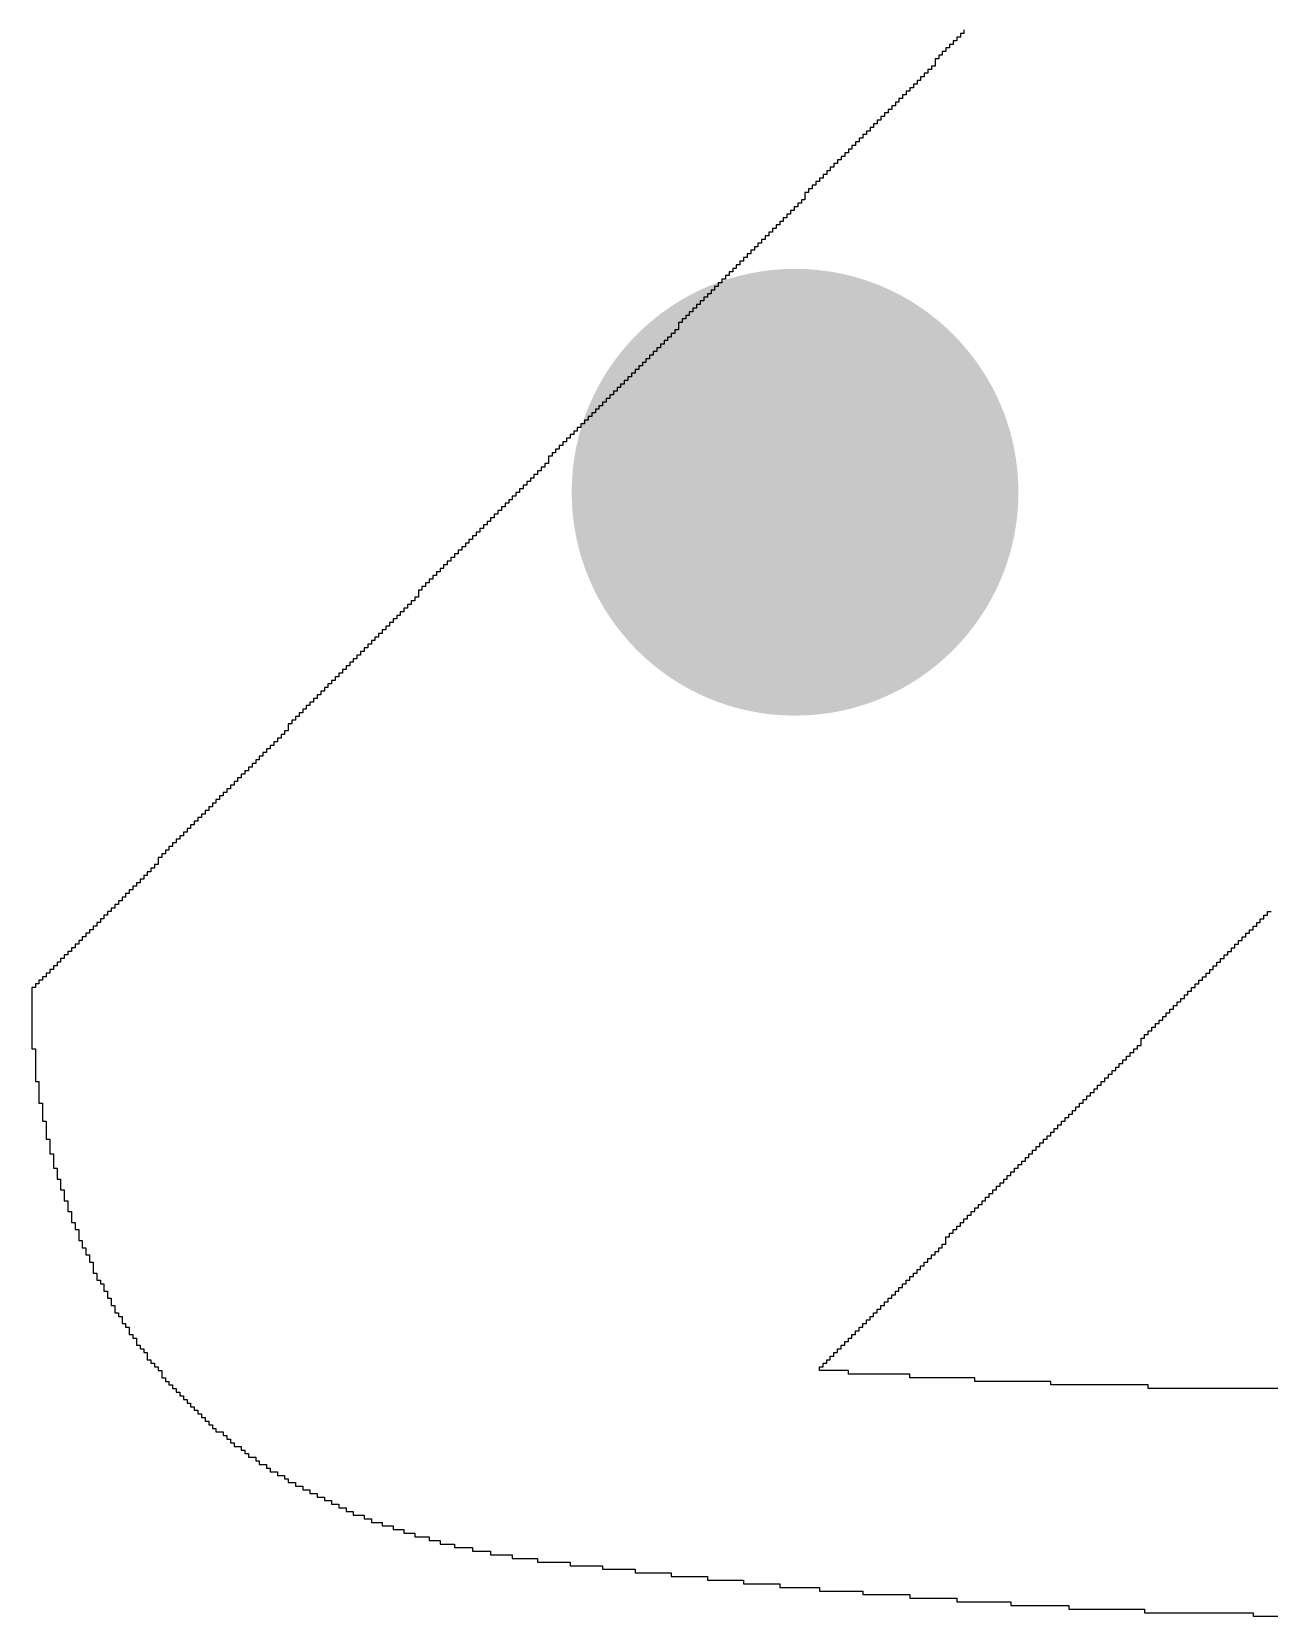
# Model space of a CAD drawing. Header units: millimetres. Extents: x -3.3 to 49.3, y -30.5 to 0.
# Drawn here: x 26.025 to 27.687, y -5.959 to -3.831 of the extents above; entities that cross this region are included whole.
import ezdxf

# ---------------------------------------------------------------- set-up
doc = ezdxf.new("R2010")
doc.units = ezdxf.units.MM
for name, color, linetype in [('BottomLayer', 5, 'Continuous'), ('TopLayer', 1, 'Continuous'), ('TopOverlay', 2, 'Continuous'), ('ViaHoleLayer', 16, 'Continuous')]:
    doc.layers.add(name, color=color, linetype=linetype)

msp = doc.modelspace()

# ---------------------------------------------------------------- hatches: boundary and pattern name
at = {"layer": 'BottomLayer'}
h = msp.add_hatch(color=5, dxfattribs=at)
edge = h.paths.add_edge_path()
edge.add_arc((27.0499, -4.449), 0.3, 0, 360)
at = {"layer": 'TopLayer'}
h = msp.add_hatch(color=1, dxfattribs=at)
edge = h.paths.add_edge_path()
edge.add_arc((27.0499, -4.449), 0.3, 0, 360)
at = {"layer": 'ViaHoleLayer'}
h = msp.add_hatch(color=16, dxfattribs=at)
edge = h.paths.add_edge_path()
edge.add_arc((27.0499, -4.449), 0.15, 0, 360)

# ---------------------------------------------------------------- linework, layer by layer
at = {"layer": 'TopOverlay'}
for p, q in [((27.2768, -3.8281), (27.2768, -3.8329)), ((27.2622, -3.8475), (27.2574, -3.8475)), ((27.2574, -3.8475), (27.2574, -3.8524)), ((27.2671, -3.8426), (27.2622, -3.8426)), ((27.2622, -3.8426), (27.2622, -3.8475)), ((27.2719, -3.8378), (27.2671, -3.8378)), ((27.2671, -3.8378), (27.2671, -3.8426)), ((27.2768, -3.8329), (27.2719, -3.8329)), ((27.2719, -3.8329), (27.2719, -3.8378)), ((27.2428, -3.8669), (27.2379, -3.8669)), ((27.2379, -3.8669), (27.2379, -3.8766)), ((27.2476, -3.8621), (27.2428, -3.8621)), ((27.2428, -3.8621), (27.2428, -3.8669)), ((27.2525, -3.8572), (27.2476, -3.8572)), ((27.2476, -3.8572), (27.2476, -3.8621)), ((27.2574, -3.8524), (27.2525, -3.8524)), ((27.2525, -3.8524), (27.2525, -3.8572)), ((27.2234, -3.8912), (27.2185, -3.8912)), ((27.2185, -3.8912), (27.2185, -3.896)), ((27.2282, -3.8863), (27.2234, -3.8863)), ((27.2234, -3.8863), (27.2234, -3.8912)), ((27.2331, -3.8815), (27.2282, -3.8815)), ((27.2282, -3.8815), (27.2282, -3.8863)), ((27.2379, -3.8766), (27.2331, -3.8766)), ((27.2331, -3.8766), (27.2331, -3.8815)), ((27.1991, -3.9154), (27.1943, -3.9154)), ((27.1943, -3.9154), (27.1943, -3.9203)), ((27.204, -3.9106), (27.1991, -3.9106)), ((27.1991, -3.9106), (27.1991, -3.9154)), ((27.2088, -3.9057), (27.204, -3.9057)), ((27.204, -3.9057), (27.204, -3.9106)), ((27.2137, -3.9009), (27.2088, -3.9009)), ((27.2088, -3.9009), (27.2088, -3.9057)), ((27.2185, -3.896), (27.2137, -3.896)), ((27.2137, -3.896), (27.2137, -3.9009)), ((27.1797, -3.9349), (27.1749, -3.9349)), ((27.1749, -3.9349), (27.1749, -3.9397)), ((27.1846, -3.93), (27.1797, -3.93)), ((27.1797, -3.93), (27.1797, -3.9349)), ((27.1894, -3.9251), (27.1846, -3.9251)), ((27.1846, -3.9251), (27.1846, -3.93)), ((27.1943, -3.9203), (27.1894, -3.9203)), ((27.1894, -3.9203), (27.1894, -3.9251)), ((27.1603, -3.9543), (27.1554, -3.9543)), ((27.1554, -3.9543), (27.1554, -3.9591)), ((27.1651, -3.9494), (27.1603, -3.9494)), ((27.1603, -3.9494), (27.1603, -3.9543)), ((27.17, -3.9446), (27.1651, -3.9446)), ((27.1651, -3.9446), (27.1651, -3.9494)), ((27.1749, -3.9397), (27.17, -3.9397)), ((27.17, -3.9397), (27.17, -3.9446)), ((27.136, -3.9785), (27.1312, -3.9785)), ((27.1312, -3.9785), (27.1312, -3.9834)), ((27.1409, -3.9737), (27.136, -3.9737)), ((27.136, -3.9737), (27.136, -3.9785)), ((27.1457, -3.9688), (27.1409, -3.9688)), ((27.1409, -3.9688), (27.1409, -3.9737)), ((27.1506, -3.964), (27.1457, -3.964)), ((27.1457, -3.964), (27.1457, -3.9688)), ((27.1554, -3.9591), (27.1506, -3.9591)), ((27.1506, -3.9591), (27.1506, -3.964)), ((27.1166, -3.9979), (27.1118, -3.9979)), ((27.1118, -3.9979), (27.1118, -4.0028)), ((27.1215, -3.9931), (27.1166, -3.9931)), ((27.1166, -3.9931), (27.1166, -3.9979)), ((27.1263, -3.9882), (27.1215, -3.9882)), ((27.1215, -3.9882), (27.1215, -3.9931)), ((27.1312, -3.9834), (27.1263, -3.9834)), ((27.1263, -3.9834), (27.1263, -3.9882)), ((27.0972, -4.0174), (27.0924, -4.0174)), ((27.0924, -4.0174), (27.0924, -4.0222)), ((27.1021, -4.0125), (27.0972, -4.0125)), ((27.0972, -4.0125), (27.0972, -4.0174)), ((27.1069, -4.0076), (27.1021, -4.0076)), ((27.1021, -4.0076), (27.1021, -4.0125)), ((27.1118, -4.0028), (27.1069, -4.0028)), ((27.1069, -4.0028), (27.1069, -4.0076)), ((27.0729, -4.0416), (27.0681, -4.0416)), ((27.0681, -4.0416), (27.0681, -4.0465)), ((27.0778, -4.0368), (27.0729, -4.0368)), ((27.0729, -4.0368), (27.0729, -4.0416)), ((27.0826, -4.0319), (27.0778, -4.0319)), ((27.0778, -4.0319), (27.0778, -4.0368)), ((27.0875, -4.0271), (27.0826, -4.0271)), ((27.0826, -4.0271), (27.0826, -4.0319)), ((27.0924, -4.0222), (27.0875, -4.0222)), ((27.0875, -4.0222), (27.0875, -4.0271)), ((27.0584, -4.061), (27.0535, -4.061)), ((27.0535, -4.061), (27.0535, -4.0659)), ((27.0632, -4.0562), (27.0584, -4.0562)), ((27.0584, -4.0562), (27.0584, -4.061)), ((27.0681, -4.0465), (27.0632, -4.0465)), ((27.0632, -4.0465), (27.0632, -4.0562)), ((27.0341, -4.0853), (27.0293, -4.0853)), ((27.0293, -4.0853), (27.0293, -4.0901)), ((27.039, -4.0804), (27.0341, -4.0804)), ((27.0341, -4.0804), (27.0341, -4.0853)), ((27.0438, -4.0756), (27.039, -4.0756)), ((27.039, -4.0756), (27.039, -4.0804)), ((27.0487, -4.0707), (27.0438, -4.0707)), ((27.0438, -4.0707), (27.0438, -4.0756)), ((27.0535, -4.0659), (27.0487, -4.0659)), ((27.0487, -4.0659), (27.0487, -4.0707)), ((27.0147, -4.1047), (27.0099, -4.1047)), ((27.0099, -4.1047), (27.0099, -4.1096)), ((27.0196, -4.0999), (27.0147, -4.0999)), ((27.0147, -4.0999), (27.0147, -4.1047)), ((27.0244, -4.095), (27.0196, -4.095)), ((27.0196, -4.095), (27.0196, -4.0999)), ((27.0293, -4.0901), (27.0244, -4.0901)), ((27.0244, -4.0901), (27.0244, -4.095)), ((26.9953, -4.1241), (26.9904, -4.1241)), ((26.9904, -4.1241), (26.9904, -4.129)), ((27.0001, -4.1193), (26.9953, -4.1193)), ((26.9953, -4.1193), (26.9953, -4.1241)), ((27.005, -4.1144), (27.0001, -4.1144)), ((27.0001, -4.1144), (27.0001, -4.1193)), ((27.0099, -4.1096), (27.005, -4.1096)), ((27.005, -4.1096), (27.005, -4.1144)), ((26.971, -4.1484), (26.9662, -4.1484)), ((26.9662, -4.1484), (26.9662, -4.1532)), ((26.9759, -4.1435), (26.971, -4.1435)), ((26.971, -4.1435), (26.971, -4.1484)), ((26.9807, -4.1387), (26.9759, -4.1387)), ((26.9759, -4.1387), (26.9759, -4.1435)), ((26.9856, -4.1338), (26.9807, -4.1338)), ((26.9807, -4.1338), (26.9807, -4.1387)), ((26.9904, -4.129), (26.9856, -4.129)), ((26.9856, -4.129), (26.9856, -4.1338)), ((26.9516, -4.1678), (26.9468, -4.1678)), ((26.9468, -4.1678), (26.9468, -4.1726)), ((26.9565, -4.1629), (26.9516, -4.1629)), ((26.9516, -4.1629), (26.9516, -4.1678)), ((26.9613, -4.1581), (26.9565, -4.1581)), ((26.9565, -4.1581), (26.9565, -4.1629)), ((26.9662, -4.1532), (26.9613, -4.1532)), ((26.9613, -4.1532), (26.9613, -4.1581)), ((26.9274, -4.1921), (26.9225, -4.1921)), ((26.9225, -4.1921), (26.9225, -4.1969)), ((26.9322, -4.1872), (26.9274, -4.1872)), ((26.9274, -4.1872), (26.9274, -4.1921)), ((26.9371, -4.1824), (26.9322, -4.1824)), ((26.9322, -4.1824), (26.9322, -4.1872)), ((26.9419, -4.1775), (26.9371, -4.1775)), ((26.9371, -4.1775), (26.9371, -4.1824)), ((26.9468, -4.1726), (26.9419, -4.1726)), ((26.9419, -4.1726), (26.9419, -4.1775)), ((26.9079, -4.2115), (26.9031, -4.2115)), ((26.9031, -4.2115), (26.9031, -4.2163)), ((26.9128, -4.2066), (26.9079, -4.2066)), ((26.9079, -4.2066), (26.9079, -4.2115)), ((26.9176, -4.2018), (26.9128, -4.2018)), ((26.9128, -4.2018), (26.9128, -4.2066)), ((26.9225, -4.1969), (26.9176, -4.1969)), ((26.9176, -4.1969), (26.9176, -4.2018)), ((26.8934, -4.2309), (26.8885, -4.2309)), ((26.8885, -4.2309), (26.8885, -4.2357)), ((26.8982, -4.2212), (26.8934, -4.2212)), ((26.8934, -4.2212), (26.8934, -4.2309)), ((26.9031, -4.2163), (26.8982, -4.2163)), ((26.8982, -4.2163), (26.8982, -4.2212)), ((26.8691, -4.2551), (26.8643, -4.2551)), ((26.8643, -4.2551), (26.8643, -4.26)), ((26.874, -4.2503), (26.8691, -4.2503)), ((26.8691, -4.2503), (26.8691, -4.2551)), ((26.8788, -4.2454), (26.874, -4.2454)), ((26.874, -4.2454), (26.874, -4.2503)), ((26.8837, -4.2406), (26.8788, -4.2406)), ((26.8788, -4.2406), (26.8788, -4.2454)), ((26.8885, -4.2357), (26.8837, -4.2357)), ((26.8837, -4.2357), (26.8837, -4.2406)), ((26.8497, -4.2746), (26.8449, -4.2746)), ((26.8449, -4.2746), (26.8449, -4.2794)), ((26.8546, -4.2697), (26.8497, -4.2697)), ((26.8497, -4.2697), (26.8497, -4.2746)), ((26.8594, -4.2649), (26.8546, -4.2649)), ((26.8546, -4.2649), (26.8546, -4.2697)), ((26.8643, -4.26), (26.8594, -4.26)), ((26.8594, -4.26), (26.8594, -4.2649)), ((26.8303, -4.294), (26.8254, -4.294)), ((26.8254, -4.294), (26.8254, -4.2988)), ((26.8351, -4.2891), (26.8303, -4.2891)), ((26.8303, -4.2891), (26.8303, -4.294)), ((26.84, -4.2843), (26.8351, -4.2843)), ((26.8351, -4.2843), (26.8351, -4.2891)), ((26.8449, -4.2794), (26.84, -4.2794)), ((26.84, -4.2794), (26.84, -4.2843)), ((26.806, -4.3182), (26.8012, -4.3182)), ((26.8012, -4.3182), (26.8012, -4.3231)), ((26.8109, -4.3134), (26.806, -4.3134)), ((26.806, -4.3134), (26.806, -4.3182)), ((26.8157, -4.3085), (26.8109, -4.3085)), ((26.8109, -4.3085), (26.8109, -4.3134)), ((26.8206, -4.3037), (26.8157, -4.3037)), ((26.8157, -4.3037), (26.8157, -4.3085)), ((26.8254, -4.2988), (26.8206, -4.2988)), ((26.8206, -4.2988), (26.8206, -4.3037)), ((26.7866, -4.3376), (26.7818, -4.3376)), ((26.7818, -4.3376), (26.7818, -4.3425)), ((26.7915, -4.3328), (26.7866, -4.3328)), ((26.7866, -4.3328), (26.7866, -4.3376)), ((26.7963, -4.3279), (26.7915, -4.3279)), ((26.7915, -4.3279), (26.7915, -4.3328)), ((26.8012, -4.3231), (26.7963, -4.3231)), ((26.7963, -4.3231), (26.7963, -4.3279)), ((26.7624, -4.3619), (26.7575, -4.3619)), ((26.7575, -4.3619), (26.7575, -4.3668)), ((26.7672, -4.3571), (26.7624, -4.3571)), ((26.7624, -4.3571), (26.7624, -4.3619)), ((26.7721, -4.3522), (26.7672, -4.3522)), ((26.7672, -4.3522), (26.7672, -4.3571)), ((26.7769, -4.3474), (26.7721, -4.3474)), ((26.7721, -4.3474), (26.7721, -4.3522)), ((26.7818, -4.3425), (26.7769, -4.3425)), ((26.7769, -4.3425), (26.7769, -4.3474)), ((26.7429, -4.3813), (26.7381, -4.3813)), ((26.7381, -4.3813), (26.7381, -4.3862)), ((26.7478, -4.3765), (26.7429, -4.3765)), ((26.7429, -4.3765), (26.7429, -4.3813)), ((26.7526, -4.3716), (26.7478, -4.3716)), ((26.7478, -4.3716), (26.7478, -4.3765)), ((26.7575, -4.3668), (26.7526, -4.3668)), ((26.7526, -4.3668), (26.7526, -4.3716)), ((26.7235, -4.4007), (26.7187, -4.4007)), ((26.7187, -4.4007), (26.7187, -4.4104)), ((26.7284, -4.3959), (26.7235, -4.3959)), ((26.7235, -4.3959), (26.7235, -4.4007)), ((26.7332, -4.391), (26.7284, -4.391)), ((26.7284, -4.391), (26.7284, -4.3959)), ((26.7381, -4.3862), (26.7332, -4.3862)), ((26.7332, -4.3862), (26.7332, -4.391)), ((26.7041, -4.425), (26.6993, -4.425)), ((26.6993, -4.425), (26.6993, -4.4299)), ((26.709, -4.4201), (26.7041, -4.4201)), ((26.7041, -4.4201), (26.7041, -4.425)), ((26.7138, -4.4153), (26.709, -4.4153)), ((26.709, -4.4153), (26.709, -4.4201)), ((26.7187, -4.4104), (26.7138, -4.4104)), ((26.7138, -4.4104), (26.7138, -4.4153)), ((26.6847, -4.4444), (26.6799, -4.4444)), ((26.6799, -4.4444), (26.6799, -4.4493)), ((26.6896, -4.4396), (26.6847, -4.4396)), ((26.6847, -4.4396), (26.6847, -4.4444)), ((26.6944, -4.4347), (26.6896, -4.4347)), ((26.6896, -4.4347), (26.6896, -4.4396)), ((26.6993, -4.4299), (26.6944, -4.4299)), ((26.6944, -4.4299), (26.6944, -4.4347)), ((26.6604, -4.4687), (26.6556, -4.4687)), ((26.6556, -4.4687), (26.6556, -4.4735)), ((26.6653, -4.4638), (26.6604, -4.4638)), ((26.6604, -4.4638), (26.6604, -4.4687)), ((26.6701, -4.459), (26.6653, -4.459)), ((26.6653, -4.459), (26.6653, -4.4638)), ((26.675, -4.4541), (26.6701, -4.4541)), ((26.6701, -4.4541), (26.6701, -4.459)), ((26.6799, -4.4493), (26.675, -4.4493)), ((26.675, -4.4493), (26.675, -4.4541)), ((26.641, -4.4881), (26.6362, -4.4881)), ((26.6362, -4.4881), (26.6362, -4.4929)), ((26.6459, -4.4832), (26.641, -4.4832)), ((26.641, -4.4832), (26.641, -4.4881)), ((26.6507, -4.4784), (26.6459, -4.4784)), ((26.6459, -4.4784), (26.6459, -4.4832)), ((26.6556, -4.4735), (26.6507, -4.4735)), ((26.6507, -4.4735), (26.6507, -4.4784)), ((26.6216, -4.5075), (26.6168, -4.5075)), ((26.6168, -4.5075), (26.6168, -4.5124)), ((26.6265, -4.5026), (26.6216, -4.5026)), ((26.6216, -4.5026), (26.6216, -4.5075)), ((26.6313, -4.4978), (26.6265, -4.4978)), ((26.6265, -4.4978), (26.6265, -4.5026)), ((26.6362, -4.4929), (26.6313, -4.4929)), ((26.6313, -4.4929), (26.6313, -4.4978)), ((26.5974, -4.5318), (26.5925, -4.5318)), ((26.5925, -4.5318), (26.5925, -4.5366)), ((26.6022, -4.5269), (26.5974, -4.5269)), ((26.5974, -4.5269), (26.5974, -4.5318)), ((26.6071, -4.5221), (26.6022, -4.5221)), ((26.6022, -4.5221), (26.6022, -4.5269)), ((26.6119, -4.5172), (26.6071, -4.5172)), ((26.6071, -4.5172), (26.6071, -4.5221)), ((26.6168, -4.5124), (26.6119, -4.5124)), ((26.6119, -4.5124), (26.6119, -4.5172)), ((26.5779, -4.5512), (26.5731, -4.5512)), ((26.5731, -4.5512), (26.5731, -4.556)), ((26.5828, -4.5463), (26.5779, -4.5463)), ((26.5779, -4.5463), (26.5779, -4.5512)), ((26.5876, -4.5415), (26.5828, -4.5415)), ((26.5828, -4.5415), (26.5828, -4.5463)), ((26.5925, -4.5366), (26.5876, -4.5366)), ((26.5876, -4.5366), (26.5876, -4.5415)), ((26.5585, -4.5706), (26.5537, -4.5706)), ((26.5537, -4.5706), (26.5537, -4.5754)), ((26.5634, -4.5657), (26.5585, -4.5657)), ((26.5585, -4.5657), (26.5585, -4.5706)), ((26.5682, -4.5609), (26.5634, -4.5609)), ((26.5634, -4.5609), (26.5634, -4.5657)), ((26.5731, -4.556), (26.5682, -4.556)), ((26.5682, -4.556), (26.5682, -4.5609)), ((26.5391, -4.5949), (26.5343, -4.5949)), ((26.5343, -4.5949), (26.5343, -4.5997)), ((26.544, -4.59), (26.5391, -4.59)), ((26.5391, -4.59), (26.5391, -4.5949)), ((26.5488, -4.5803), (26.544, -4.5803)), ((26.544, -4.5803), (26.544, -4.59)), ((26.5537, -4.5754), (26.5488, -4.5754)), ((26.5488, -4.5754), (26.5488, -4.5803)), ((26.5197, -4.6143), (26.5149, -4.6143)), ((26.5149, -4.6143), (26.5149, -4.6191)), ((26.5246, -4.6094), (26.5197, -4.6094)), ((26.5197, -4.6094), (26.5197, -4.6143)), ((26.5294, -4.6046), (26.5246, -4.6046)), ((26.5246, -4.6046), (26.5246, -4.6094)), ((26.5343, -4.5997), (26.5294, -4.5997)), ((26.5294, -4.5997), (26.5294, -4.6046)), ((26.4954, -4.6385), (26.4906, -4.6385)), ((26.4906, -4.6385), (26.4906, -4.6434)), ((26.5003, -4.6337), (26.4954, -4.6337)), ((26.4954, -4.6337), (26.4954, -4.6385)), ((26.5051, -4.6288), (26.5003, -4.6288)), ((26.5003, -4.6288), (26.5003, -4.6337)), ((26.51, -4.624), (26.5051, -4.624)), ((26.5051, -4.624), (26.5051, -4.6288)), ((26.5149, -4.6191), (26.51, -4.6191)), ((26.51, -4.6191), (26.51, -4.624)), ((26.476, -4.6579), (26.4712, -4.6579)), ((26.4712, -4.6579), (26.4712, -4.6628)), ((26.4809, -4.6531), (26.476, -4.6531)), ((26.476, -4.6531), (26.476, -4.6579)), ((26.4857, -4.6482), (26.4809, -4.6482)), ((26.4809, -4.6482), (26.4809, -4.6531)), ((26.4906, -4.6434), (26.4857, -4.6434)), ((26.4857, -4.6434), (26.4857, -4.6482)), ((26.4566, -4.6774), (26.4518, -4.6774)), ((26.4518, -4.6774), (26.4518, -4.6822)), ((26.4615, -4.6725), (26.4566, -4.6725)), ((26.4566, -4.6725), (26.4566, -4.6774)), ((26.4663, -4.6676), (26.4615, -4.6676)), ((26.4615, -4.6676), (26.4615, -4.6725)), ((26.4712, -4.6628), (26.4663, -4.6628)), ((26.4663, -4.6628), (26.4663, -4.6676)), ((26.4324, -4.7016), (26.4275, -4.7016)), ((26.4275, -4.7016), (26.4275, -4.7065)), ((26.4372, -4.6968), (26.4324, -4.6968)), ((26.4324, -4.6968), (26.4324, -4.7016)), ((26.4421, -4.6919), (26.4372, -4.6919)), ((26.4372, -4.6919), (26.4372, -4.6968)), ((26.4469, -4.6871), (26.4421, -4.6871)), ((26.4421, -4.6871), (26.4421, -4.6919)), ((26.4518, -4.6822), (26.4469, -4.6822)), ((26.4469, -4.6822), (26.4469, -4.6871)), ((26.4129, -4.721), (26.4081, -4.721)), ((26.4081, -4.721), (26.4081, -4.7259)), ((26.4178, -4.7162), (26.4129, -4.7162)), ((26.4129, -4.7162), (26.4129, -4.721)), ((26.4226, -4.7113), (26.4178, -4.7113)), ((26.4178, -4.7113), (26.4178, -4.7162)), ((26.4275, -4.7065), (26.4226, -4.7065)), ((26.4226, -4.7065), (26.4226, -4.7113)), ((26.3887, -4.7453), (26.3838, -4.7453)), ((26.3838, -4.7453), (26.3838, -4.7501)), ((26.3935, -4.7404), (26.3887, -4.7404)), ((26.3887, -4.7404), (26.3887, -4.7453)), ((26.3984, -4.7356), (26.3935, -4.7356)), ((26.3935, -4.7356), (26.3935, -4.7404)), ((26.4032, -4.7307), (26.3984, -4.7307)), ((26.3984, -4.7307), (26.3984, -4.7356)), ((26.4081, -4.7259), (26.4032, -4.7259)), ((26.4032, -4.7259), (26.4032, -4.7307)), ((26.3741, -4.7599), (26.3693, -4.7599)), ((26.3693, -4.7599), (26.3693, -4.7696)), ((26.379, -4.755), (26.3741, -4.755)), ((26.3741, -4.755), (26.3741, -4.7599)), ((26.3838, -4.7501), (26.379, -4.7501)), ((26.379, -4.7501), (26.379, -4.755)), ((26.3547, -4.7841), (26.3499, -4.7841)), ((26.3499, -4.7841), (26.3499, -4.789)), ((26.3596, -4.7793), (26.3547, -4.7793)), ((26.3547, -4.7793), (26.3547, -4.7841)), ((26.3644, -4.7744), (26.3596, -4.7744)), ((26.3596, -4.7744), (26.3596, -4.7793)), ((26.3693, -4.7696), (26.3644, -4.7696)), ((26.3644, -4.7696), (26.3644, -4.7744)), ((26.3304, -4.8084), (26.3256, -4.8084)), ((26.3256, -4.8084), (26.3256, -4.8132)), ((26.3353, -4.8035), (26.3304, -4.8035)), ((26.3304, -4.8035), (26.3304, -4.8084)), ((26.3401, -4.7987), (26.3353, -4.7987)), ((26.3353, -4.7987), (26.3353, -4.8035)), ((26.345, -4.7938), (26.3401, -4.7938)), ((26.3401, -4.7938), (26.3401, -4.7987)), ((26.3499, -4.789), (26.345, -4.789)), ((26.345, -4.789), (26.345, -4.7938)), ((26.311, -4.8278), (26.3062, -4.8278)), ((26.3062, -4.8278), (26.3062, -4.8326)), ((26.3159, -4.8229), (26.311, -4.8229)), ((26.311, -4.8229), (26.311, -4.8278)), ((26.3207, -4.8181), (26.3159, -4.8181)), ((26.3159, -4.8181), (26.3159, -4.8229)), ((26.3256, -4.8132), (26.3207, -4.8132)), ((26.3207, -4.8132), (26.3207, -4.8181)), ((26.2916, -4.8472), (26.2868, -4.8472)), ((26.2868, -4.8472), (26.2868, -4.8521)), ((26.2965, -4.8424), (26.2916, -4.8424)), ((26.2916, -4.8424), (26.2916, -4.8472)), ((26.3013, -4.8375), (26.2965, -4.8375)), ((26.2965, -4.8375), (26.2965, -4.8424)), ((26.3062, -4.8326), (26.3013, -4.8326)), ((26.3013, -4.8326), (26.3013, -4.8375)), ((26.2674, -4.8715), (26.2625, -4.8715)), ((26.2625, -4.8715), (26.2625, -4.8763)), ((26.2722, -4.8666), (26.2674, -4.8666)), ((26.2674, -4.8666), (26.2674, -4.8715)), ((26.2771, -4.8618), (26.2722, -4.8618)), ((26.2722, -4.8618), (26.2722, -4.8666)), ((26.2819, -4.8569), (26.2771, -4.8569)), ((26.2771, -4.8569), (26.2771, -4.8618)), ((26.2868, -4.8521), (26.2819, -4.8521)), ((26.2819, -4.8521), (26.2819, -4.8569)), ((26.2479, -4.8909), (26.2431, -4.8909)), ((26.2431, -4.8909), (26.2431, -4.8957)), ((26.2528, -4.886), (26.2479, -4.886)), ((26.2479, -4.886), (26.2479, -4.8909)), ((26.2576, -4.8812), (26.2528, -4.8812)), ((26.2528, -4.8812), (26.2528, -4.886)), ((26.2625, -4.8763), (26.2576, -4.8763)), ((26.2576, -4.8763), (26.2576, -4.8812)), ((26.2237, -4.9151), (26.2188, -4.9151)), ((26.2188, -4.9151), (26.2188, -4.92)), ((26.2285, -4.9103), (26.2237, -4.9103)), ((26.2237, -4.9103), (26.2237, -4.9151)), ((26.2334, -4.9054), (26.2285, -4.9054)), ((26.2285, -4.9054), (26.2285, -4.9103)), ((26.2382, -4.9006), (26.2334, -4.9006)), ((26.2334, -4.9006), (26.2334, -4.9054)), ((26.2431, -4.8957), (26.2382, -4.8957)), ((26.2382, -4.8957), (26.2382, -4.9006)), ((26.2043, -4.9346), (26.1994, -4.9346)), ((26.1994, -4.9346), (26.1994, -4.9394)), ((26.2091, -4.9297), (26.2043, -4.9297)), ((26.2043, -4.9297), (26.2043, -4.9346)), ((26.214, -4.9249), (26.2091, -4.9249)), ((26.2091, -4.9249), (26.2091, -4.9297)), ((26.2188, -4.92), (26.214, -4.92)), ((26.214, -4.92), (26.214, -4.9249)), ((26.1897, -4.954), (26.1849, -4.954)), ((26.1849, -4.954), (26.1849, -4.9588)), ((26.1946, -4.9491), (26.1897, -4.9491)), ((26.1897, -4.9491), (26.1897, -4.954)), ((26.1994, -4.9394), (26.1946, -4.9394)), ((26.1946, -4.9394), (26.1946, -4.9491)), ((26.1654, -4.9782), (26.1606, -4.9782)), ((26.1606, -4.9782), (26.1606, -4.9831)), ((26.1703, -4.9734), (26.1654, -4.9734)), ((26.1654, -4.9734), (26.1654, -4.9782)), ((26.1751, -4.9685), (26.1703, -4.9685)), ((26.1703, -4.9685), (26.1703, -4.9734)), ((26.18, -4.9637), (26.1751, -4.9637)), ((26.1751, -4.9637), (26.1751, -4.9685)), ((26.1849, -4.9588), (26.18, -4.9588)), ((26.18, -4.9588), (26.18, -4.9637)), ((26.146, -4.9976), (26.1412, -4.9976)), ((26.1412, -4.9976), (26.1412, -5.0025)), ((26.1509, -4.9928), (26.146, -4.9928)), ((26.146, -4.9928), (26.146, -4.9976)), ((26.1557, -4.9879), (26.1509, -4.9879)), ((26.1509, -4.9879), (26.1509, -4.9928)), ((26.1606, -4.9831), (26.1557, -4.9831)), ((26.1557, -4.9831), (26.1557, -4.9879)), ((26.1218, -5.0219), (26.1169, -5.0219)), ((26.1169, -5.0219), (26.1169, -5.0268)), ((26.1266, -5.0171), (26.1218, -5.0171)), ((26.1218, -5.0171), (26.1218, -5.0219)), ((26.1315, -5.0122), (26.1266, -5.0122)), ((26.1266, -5.0122), (26.1266, -5.0171)), ((26.1363, -5.0074), (26.1315, -5.0074)), ((26.1315, -5.0074), (26.1315, -5.0122)), ((26.1412, -5.0025), (26.1363, -5.0025)), ((26.1363, -5.0025), (26.1363, -5.0074)), ((27.6747, -5.0268), (27.6747, -5.0219)), ((27.6747, -5.0219), (27.6796, -5.0219)), ((27.6796, -5.0219), (27.6796, -5.0171)), ((27.6796, -5.0171), (27.6844, -5.0171)), ((27.6844, -5.0171), (27.6844, -5.0122)), ((27.6844, -5.0122), (27.6893, -5.0122)), ((26.1024, -5.0413), (26.0975, -5.0413)), ((26.0975, -5.0413), (26.0975, -5.0462)), ((26.1072, -5.0365), (26.1024, -5.0365)), ((26.1024, -5.0365), (26.1024, -5.0413)), ((26.1121, -5.0316), (26.1072, -5.0316)), ((26.1072, -5.0316), (26.1072, -5.0365)), ((26.1169, -5.0268), (26.1121, -5.0268)), ((26.1121, -5.0268), (26.1121, -5.0316)), ((27.6553, -5.0462), (27.6553, -5.0413)), ((27.6553, -5.0413), (27.6601, -5.0413)), ((27.6601, -5.0413), (27.6601, -5.0365)), ((27.6601, -5.0365), (27.665, -5.0365)), ((27.665, -5.0365), (27.665, -5.0316)), ((27.665, -5.0316), (27.6699, -5.0316)), ((27.6699, -5.0316), (27.6699, -5.0268)), ((27.6699, -5.0268), (27.6747, -5.0268)), ((26.0829, -5.0607), (26.0781, -5.0607)), ((26.0781, -5.0607), (26.0781, -5.0656)), ((26.0878, -5.0559), (26.0829, -5.0559)), ((26.0829, -5.0559), (26.0829, -5.0607)), ((26.0926, -5.051), (26.0878, -5.051)), ((26.0878, -5.051), (26.0878, -5.0559)), ((26.0975, -5.0462), (26.0926, -5.0462)), ((26.0926, -5.0462), (26.0926, -5.051)), ((27.6359, -5.0656), (27.6359, -5.0607)), ((27.6359, -5.0607), (27.6407, -5.0607)), ((27.6407, -5.0607), (27.6407, -5.0559)), ((27.6407, -5.0559), (27.6456, -5.0559)), ((27.6456, -5.0559), (27.6456, -5.051)), ((27.6456, -5.051), (27.6504, -5.051)), ((27.6504, -5.051), (27.6504, -5.0462)), ((27.6504, -5.0462), (27.6553, -5.0462)), ((26.0587, -5.085), (26.0538, -5.085)), ((26.0538, -5.085), (26.0538, -5.0899)), ((26.0635, -5.0801), (26.0587, -5.0801)), ((26.0587, -5.0801), (26.0587, -5.085)), ((26.0684, -5.0753), (26.0635, -5.0753)), ((26.0635, -5.0753), (26.0635, -5.0801)), ((26.0732, -5.0704), (26.0684, -5.0704)), ((26.0684, -5.0704), (26.0684, -5.0753)), ((26.0781, -5.0656), (26.0732, -5.0656)), ((26.0732, -5.0656), (26.0732, -5.0704)), ((27.6116, -5.0899), (27.6116, -5.085)), ((27.6116, -5.085), (27.6165, -5.085)), ((27.6165, -5.085), (27.6165, -5.0801)), ((27.6165, -5.0801), (27.6213, -5.0801)), ((27.6213, -5.0801), (27.6213, -5.0753)), ((27.6213, -5.0753), (27.6262, -5.0753)), ((27.6262, -5.0753), (27.6262, -5.0704)), ((27.6262, -5.0704), (27.631, -5.0704)), ((27.631, -5.0704), (27.631, -5.0656)), ((27.631, -5.0656), (27.6359, -5.0656)), ((26.0393, -5.1044), (26.0344, -5.1044)), ((26.0344, -5.1044), (26.0344, -5.1093)), ((26.0441, -5.0996), (26.0393, -5.0996)), ((26.0393, -5.0996), (26.0393, -5.1044)), ((26.049, -5.0947), (26.0441, -5.0947)), ((26.0441, -5.0947), (26.0441, -5.0996)), ((26.0538, -5.0899), (26.049, -5.0899)), ((26.049, -5.0899), (26.049, -5.0947)), ((27.5922, -5.1093), (27.5922, -5.1044)), ((27.5922, -5.1044), (27.5971, -5.1044)), ((27.5971, -5.1044), (27.5971, -5.0996)), ((27.5971, -5.0996), (27.6019, -5.0996)), ((27.6019, -5.0996), (27.6019, -5.0947)), ((27.6019, -5.0947), (27.6068, -5.0947)), ((27.6068, -5.0947), (27.6068, -5.0899)), ((27.6068, -5.0899), (27.6116, -5.0899)), ((26.0296, -5.1141), (26.0247, -5.1141)), ((26.0247, -5.1141), (26.0247, -5.1966)), ((26.0344, -5.1093), (26.0296, -5.1093)), ((26.0296, -5.1093), (26.0296, -5.1141)), ((27.5728, -5.1287), (27.5728, -5.1238)), ((27.5728, -5.1238), (27.5776, -5.1238)), ((27.5776, -5.1238), (27.5776, -5.119)), ((27.5776, -5.119), (27.5825, -5.119)), ((27.5825, -5.119), (27.5825, -5.1141)), ((27.5825, -5.1141), (27.5874, -5.1141)), ((27.5874, -5.1141), (27.5874, -5.1093)), ((27.5874, -5.1093), (27.5922, -5.1093)), ((27.5485, -5.1529), (27.5485, -5.1481)), ((27.5485, -5.1481), (27.5534, -5.1481)), ((27.5534, -5.1481), (27.5534, -5.1432)), ((27.5534, -5.1432), (27.5582, -5.1432)), ((27.5582, -5.1432), (27.5582, -5.1384)), ((27.5582, -5.1384), (27.5631, -5.1384)), ((27.5631, -5.1384), (27.5631, -5.1335)), ((27.5631, -5.1335), (27.5679, -5.1335)), ((27.5679, -5.1335), (27.5679, -5.1287)), ((27.5679, -5.1287), (27.5728, -5.1287)), ((27.5291, -5.1724), (27.5291, -5.1675)), ((27.5291, -5.1675), (27.534, -5.1675)), ((27.534, -5.1675), (27.534, -5.1626)), ((27.534, -5.1626), (27.5388, -5.1626)), ((27.5388, -5.1626), (27.5388, -5.1578)), ((27.5388, -5.1578), (27.5437, -5.1578)), ((27.5437, -5.1578), (27.5437, -5.1529)), ((27.5437, -5.1529), (27.5485, -5.1529)), ((27.5097, -5.1966), (27.5097, -5.1918)), ((27.5097, -5.1918), (27.5146, -5.1918)), ((27.5146, -5.1918), (27.5146, -5.1821)), ((27.5146, -5.1821), (27.5194, -5.1821)), ((27.5194, -5.1821), (27.5194, -5.1772)), ((27.5194, -5.1772), (27.5243, -5.1772)), ((27.5243, -5.1772), (27.5243, -5.1724)), ((27.5243, -5.1724), (27.5291, -5.1724)), ((26.0247, -5.1966), (26.0296, -5.1966)), ((26.0296, -5.1966), (26.0296, -5.2403)), ((27.4903, -5.216), (27.4903, -5.2112)), ((27.4903, -5.2112), (27.4951, -5.2112)), ((27.4951, -5.2112), (27.4951, -5.2063)), ((27.4951, -5.2063), (27.5, -5.2063)), ((27.5, -5.2063), (27.5, -5.2015)), ((27.5, -5.2015), (27.5049, -5.2015)), ((27.5049, -5.2015), (27.5049, -5.1966)), ((27.5049, -5.1966), (27.5097, -5.1966)), ((27.4709, -5.2354), (27.4709, -5.2306)), ((27.4709, -5.2306), (27.4757, -5.2306)), ((27.4757, -5.2306), (27.4757, -5.2257)), ((27.4757, -5.2257), (27.4806, -5.2257)), ((27.4806, -5.2257), (27.4806, -5.2209)), ((27.4806, -5.2209), (27.4854, -5.2209)), ((27.4854, -5.2209), (27.4854, -5.216)), ((27.4854, -5.216), (27.4903, -5.216)), ((26.0296, -5.2403), (26.0344, -5.2403)), ((26.0344, -5.2403), (26.0344, -5.2694)), ((27.4466, -5.2597), (27.4466, -5.2549)), ((27.4466, -5.2549), (27.4515, -5.2549)), ((27.4515, -5.2549), (27.4515, -5.25)), ((27.4515, -5.25), (27.4563, -5.25)), ((27.4563, -5.25), (27.4563, -5.2451)), ((27.4563, -5.2451), (27.4612, -5.2451)), ((27.4612, -5.2451), (27.4612, -5.2403)), ((27.4612, -5.2403), (27.466, -5.2403)), ((27.466, -5.2403), (27.466, -5.2354)), ((27.466, -5.2354), (27.4709, -5.2354)), ((26.0344, -5.2694), (26.0393, -5.2694)), ((26.0393, -5.2694), (26.0393, -5.2937)), ((27.4272, -5.2791), (27.4272, -5.2743)), ((27.4272, -5.2743), (27.4321, -5.2743)), ((27.4321, -5.2743), (27.4321, -5.2694)), ((27.4321, -5.2694), (27.4369, -5.2694)), ((27.4369, -5.2694), (27.4369, -5.2646)), ((27.4369, -5.2646), (27.4418, -5.2646)), ((27.4418, -5.2646), (27.4418, -5.2597)), ((27.4418, -5.2597), (27.4466, -5.2597)), ((26.0393, -5.2937), (26.0441, -5.2937)), ((26.0441, -5.2937), (26.0441, -5.3179)), ((27.4029, -5.3034), (27.4029, -5.2985)), ((27.4029, -5.2985), (27.4078, -5.2985)), ((27.4078, -5.2985), (27.4078, -5.2937)), ((27.4078, -5.2937), (27.4126, -5.2937)), ((27.4126, -5.2937), (27.4126, -5.2888)), ((27.4126, -5.2888), (27.4175, -5.2888)), ((27.4175, -5.2888), (27.4175, -5.284)), ((27.4175, -5.284), (27.4224, -5.284)), ((27.4224, -5.284), (27.4224, -5.2791)), ((27.4224, -5.2791), (27.4272, -5.2791)), ((26.0441, -5.3179), (26.049, -5.3179)), ((26.049, -5.3179), (26.049, -5.3374)), ((27.3835, -5.3228), (27.3835, -5.3179)), ((27.3835, -5.3179), (27.3884, -5.3179)), ((27.3884, -5.3179), (27.3884, -5.3131)), ((27.3884, -5.3131), (27.3932, -5.3131)), ((27.3932, -5.3131), (27.3932, -5.3082)), ((27.3932, -5.3082), (27.3981, -5.3082)), ((27.3981, -5.3082), (27.3981, -5.3034)), ((27.3981, -5.3034), (27.4029, -5.3034)), ((26.049, -5.3374), (26.0538, -5.3374)), ((26.0538, -5.3374), (26.0538, -5.3568)), ((27.3641, -5.3422), (27.3641, -5.3374)), ((27.3641, -5.3374), (27.369, -5.3374)), ((27.369, -5.3374), (27.369, -5.3325)), ((27.369, -5.3325), (27.3738, -5.3325)), ((27.3738, -5.3325), (27.3738, -5.3276)), ((27.3738, -5.3276), (27.3787, -5.3276)), ((27.3787, -5.3276), (27.3787, -5.3228)), ((27.3787, -5.3228), (27.3835, -5.3228)), ((26.0538, -5.3568), (26.0587, -5.3568)), ((26.0587, -5.3568), (26.0587, -5.3713)), ((27.3399, -5.3665), (27.3399, -5.3616)), ((27.3399, -5.3616), (27.3447, -5.3616)), ((27.3447, -5.3616), (27.3447, -5.3568)), ((27.3447, -5.3568), (27.3496, -5.3568)), ((27.3496, -5.3568), (27.3496, -5.3519)), ((27.3496, -5.3519), (27.3544, -5.3519)), ((27.3544, -5.3519), (27.3544, -5.3471)), ((27.3544, -5.3471), (27.3593, -5.3471)), ((27.3593, -5.3471), (27.3593, -5.3422)), ((27.3593, -5.3422), (27.3641, -5.3422)), ((26.0587, -5.3713), (26.0635, -5.3713)), ((26.0635, -5.3713), (26.0635, -5.3859)), ((27.3204, -5.3859), (27.3204, -5.381)), ((27.3204, -5.381), (27.3253, -5.381)), ((27.3253, -5.381), (27.3253, -5.3762)), ((27.3253, -5.3762), (27.3301, -5.3762)), ((27.3301, -5.3762), (27.3301, -5.3713)), ((27.3301, -5.3713), (27.335, -5.3713)), ((27.335, -5.3713), (27.335, -5.3665)), ((27.335, -5.3665), (27.3399, -5.3665)), ((26.0635, -5.3859), (26.0684, -5.3859)), ((26.0684, -5.3859), (26.0684, -5.4004)), ((26.0684, -5.4004), (26.0732, -5.4004)), ((26.0732, -5.4004), (26.0732, -5.415)), ((27.301, -5.4053), (27.301, -5.4004)), ((27.301, -5.4004), (27.3059, -5.4004)), ((27.3059, -5.4004), (27.3059, -5.3956)), ((27.3059, -5.3956), (27.3107, -5.3956)), ((27.3107, -5.3956), (27.3107, -5.3907)), ((27.3107, -5.3907), (27.3156, -5.3907)), ((27.3156, -5.3907), (27.3156, -5.3859)), ((27.3156, -5.3859), (27.3204, -5.3859)), ((26.0732, -5.415), (26.0781, -5.415)), ((26.0781, -5.415), (26.0781, -5.4296)), ((27.2768, -5.4296), (27.2768, -5.4247)), ((27.2768, -5.4247), (27.2816, -5.4247)), ((27.2816, -5.4247), (27.2816, -5.4199)), ((27.2816, -5.4199), (27.2865, -5.4199)), ((27.2865, -5.4199), (27.2865, -5.415)), ((27.2865, -5.415), (27.2913, -5.415)), ((27.2913, -5.415), (27.2913, -5.4101)), ((27.2913, -5.4101), (27.2962, -5.4101)), ((27.2962, -5.4101), (27.2962, -5.4053)), ((27.2962, -5.4053), (27.301, -5.4053)), ((26.0781, -5.4296), (26.0829, -5.4296)), ((26.0829, -5.4296), (26.0829, -5.4393)), ((26.0829, -5.4393), (26.0878, -5.4393)), ((26.0878, -5.4393), (26.0878, -5.4538)), ((27.2574, -5.449), (27.2574, -5.4441)), ((27.2574, -5.4441), (27.2622, -5.4441)), ((27.2622, -5.4441), (27.2622, -5.4393)), ((27.2622, -5.4393), (27.2671, -5.4393)), ((27.2671, -5.4393), (27.2671, -5.4344)), ((27.2671, -5.4344), (27.2719, -5.4344)), ((27.2719, -5.4344), (27.2719, -5.4296)), ((27.2719, -5.4296), (27.2768, -5.4296)), ((26.0878, -5.4538), (26.0926, -5.4538)), ((26.0926, -5.4538), (26.0926, -5.4635)), ((26.0926, -5.4635), (26.0975, -5.4635)), ((26.0975, -5.4635), (26.0975, -5.4732)), ((27.2379, -5.4732), (27.2379, -5.4684)), ((27.2379, -5.4684), (27.2428, -5.4684)), ((27.2428, -5.4684), (27.2428, -5.4635)), ((27.2428, -5.4635), (27.2476, -5.4635)), ((27.2476, -5.4635), (27.2476, -5.4587)), ((27.2476, -5.4587), (27.2525, -5.4587)), ((27.2525, -5.4587), (27.2525, -5.449)), ((27.2525, -5.449), (27.2574, -5.449)), ((26.0975, -5.4732), (26.1024, -5.4732)), ((26.1024, -5.4732), (26.1024, -5.4829)), ((26.1024, -5.4829), (26.1072, -5.4829)), ((26.1072, -5.4829), (26.1072, -5.4975)), ((27.2185, -5.4926), (27.2185, -5.4878)), ((27.2185, -5.4878), (27.2234, -5.4878)), ((27.2234, -5.4878), (27.2234, -5.4829)), ((27.2234, -5.4829), (27.2282, -5.4829)), ((27.2282, -5.4829), (27.2282, -5.4781)), ((27.2282, -5.4781), (27.2331, -5.4781)), ((27.2331, -5.4781), (27.2331, -5.4732)), ((27.2331, -5.4732), (27.2379, -5.4732)), ((26.1072, -5.4975), (26.1121, -5.4975)), ((26.1121, -5.4975), (26.1121, -5.5072)), ((26.1121, -5.5072), (26.1169, -5.5072)), ((26.1169, -5.5072), (26.1169, -5.5121)), ((27.1991, -5.5121), (27.1991, -5.5072)), ((27.1991, -5.5072), (27.204, -5.5072)), ((27.204, -5.5072), (27.204, -5.5024)), ((27.204, -5.5024), (27.2088, -5.5024)), ((27.2088, -5.5024), (27.2088, -5.4975)), ((27.2088, -5.4975), (27.2137, -5.4975)), ((27.2137, -5.4975), (27.2137, -5.4926)), ((27.2137, -5.4926), (27.2185, -5.4926)), ((26.1169, -5.5121), (26.1218, -5.5121)), ((26.1218, -5.5121), (26.1218, -5.5218)), ((26.1218, -5.5218), (26.1266, -5.5218)), ((26.1266, -5.5218), (26.1266, -5.5315)), ((26.1266, -5.5315), (26.1315, -5.5315)), ((26.1315, -5.5315), (26.1315, -5.5412)), ((27.1749, -5.5363), (27.1749, -5.5315)), ((27.1749, -5.5315), (27.1797, -5.5315)), ((27.1797, -5.5315), (27.1797, -5.5266)), ((27.1797, -5.5266), (27.1846, -5.5266)), ((27.1846, -5.5266), (27.1846, -5.5218)), ((27.1846, -5.5218), (27.1894, -5.5218)), ((27.1894, -5.5218), (27.1894, -5.5169)), ((27.1894, -5.5169), (27.1943, -5.5169)), ((27.1943, -5.5169), (27.1943, -5.5121)), ((27.1943, -5.5121), (27.1991, -5.5121)), ((26.1315, -5.5412), (26.1363, -5.5412)), ((26.1363, -5.5412), (26.1363, -5.5509)), ((26.1363, -5.5509), (26.1412, -5.5509)), ((26.1412, -5.5509), (26.1412, -5.5557)), ((27.1554, -5.5557), (27.1554, -5.5509)), ((27.1554, -5.5509), (27.1603, -5.5509)), ((27.1603, -5.5509), (27.1603, -5.546)), ((27.1603, -5.546), (27.1651, -5.546)), ((27.1651, -5.546), (27.1651, -5.5412)), ((27.1651, -5.5412), (27.17, -5.5412)), ((27.17, -5.5412), (27.17, -5.5363)), ((27.17, -5.5363), (27.1749, -5.5363)), ((26.1412, -5.5557), (26.146, -5.5557)), ((26.146, -5.5557), (26.146, -5.5654)), ((26.146, -5.5654), (26.1509, -5.5654)), ((26.1509, -5.5654), (26.1509, -5.5703)), ((26.1509, -5.5703), (26.1557, -5.5703)), ((26.1557, -5.5703), (26.1557, -5.58)), ((27.1312, -5.58), (27.1312, -5.5751)), ((27.1312, -5.5751), (27.136, -5.5751)), ((27.136, -5.5751), (27.136, -5.5703)), ((27.136, -5.5703), (27.1409, -5.5703)), ((27.1409, -5.5703), (27.1409, -5.5654)), ((27.1409, -5.5654), (27.1457, -5.5654)), ((27.1457, -5.5654), (27.1457, -5.5606)), ((27.1457, -5.5606), (27.1506, -5.5606)), ((27.1506, -5.5606), (27.1506, -5.5557)), ((27.1506, -5.5557), (27.1554, -5.5557)), ((26.1557, -5.58), (26.1606, -5.58)), ((26.1606, -5.58), (26.1606, -5.5849)), ((26.1606, -5.5849), (26.1654, -5.5849)), ((26.1654, -5.5849), (26.1654, -5.5946)), ((26.1654, -5.5946), (26.1703, -5.5946)), ((26.1703, -5.5946), (26.1703, -5.5994)), ((27.1118, -5.5994), (27.1118, -5.5946)), ((27.1118, -5.5946), (27.1166, -5.5946)), ((27.1166, -5.5946), (27.1166, -5.5897)), ((27.1166, -5.5897), (27.1215, -5.5897)), ((27.1215, -5.5897), (27.1215, -5.5849)), ((27.1215, -5.5849), (27.1263, -5.5849)), ((27.1263, -5.5849), (27.1263, -5.58)), ((27.1263, -5.58), (27.1312, -5.58)), ((26.1703, -5.5994), (26.1751, -5.5994)), ((26.1751, -5.5994), (26.1751, -5.6043)), ((26.1751, -5.6043), (26.18, -5.6043)), ((26.18, -5.6043), (26.18, -5.614)), ((26.18, -5.614), (26.1849, -5.614)), ((26.1849, -5.614), (26.1849, -5.6188)), ((27.0924, -5.6188), (27.0924, -5.614)), ((27.0924, -5.614), (27.0972, -5.614)), ((27.0972, -5.614), (27.0972, -5.6091)), ((27.0972, -5.6091), (27.1021, -5.6091)), ((27.1021, -5.6091), (27.1021, -5.6043)), ((27.1021, -5.6043), (27.1069, -5.6043)), ((27.1069, -5.6043), (27.1069, -5.5994)), ((27.1069, -5.5994), (27.1118, -5.5994)), ((26.1849, -5.6188), (26.1897, -5.6188)), ((26.1897, -5.6188), (26.1897, -5.6237)), ((26.1897, -5.6237), (26.1946, -5.6237)), ((26.1946, -5.6237), (26.1946, -5.6285)), ((26.1946, -5.6285), (26.1994, -5.6285)), ((26.1994, -5.6285), (26.1994, -5.6382)), ((26.1994, -5.6382), (26.2043, -5.6382)), ((26.2043, -5.6382), (26.2043, -5.6431)), ((27.0826, -5.6285), (27.0826, -5.6237)), ((27.0826, -5.6237), (27.0875, -5.6237)), ((27.1215, -5.6285), (27.0826, -5.6285)), ((27.0875, -5.6237), (27.0875, -5.6188)), ((27.0875, -5.6188), (27.0924, -5.6188)), ((27.1215, -5.6334), (27.1215, -5.6285)), ((27.204, -5.6334), (27.1215, -5.6334)), ((27.204, -5.6382), (27.204, -5.6334)), ((27.2913, -5.6382), (27.204, -5.6382)), ((27.2913, -5.6431), (27.2913, -5.6382)), ((26.2043, -5.6431), (26.2091, -5.6431)), ((26.2091, -5.6431), (26.2091, -5.6479)), ((26.2091, -5.6479), (26.214, -5.6479)), ((26.214, -5.6479), (26.214, -5.6528)), ((26.214, -5.6528), (26.2188, -5.6528)), ((26.2188, -5.6528), (26.2188, -5.6576)), ((26.2188, -5.6576), (26.2237, -5.6576)), ((26.2237, -5.6576), (26.2237, -5.6625)), ((27.3932, -5.6431), (27.2913, -5.6431)), ((27.3932, -5.6479), (27.3932, -5.6431)), ((27.5243, -5.6479), (27.3932, -5.6479)), ((27.5243, -5.6528), (27.5243, -5.6479)), ((27.699, -5.6528), (27.5243, -5.6528)), ((26.2237, -5.6625), (26.2285, -5.6625)), ((26.2285, -5.6625), (26.2285, -5.6674)), ((26.2285, -5.6674), (26.2334, -5.6674)), ((26.2334, -5.6674), (26.2334, -5.6722)), ((26.2334, -5.6722), (26.2382, -5.6722)), ((26.2382, -5.6722), (26.2382, -5.6771)), ((26.2382, -5.6771), (26.2431, -5.6771)), ((26.2431, -5.6771), (26.2431, -5.6819)), ((26.2431, -5.6819), (26.2479, -5.6819)), ((26.2479, -5.6819), (26.2479, -5.6868)), ((26.2479, -5.6868), (26.2528, -5.6868)), ((26.2528, -5.6868), (26.2528, -5.6916)), ((26.2528, -5.6916), (26.2576, -5.6916)), ((26.2576, -5.6916), (26.2576, -5.6965)), ((26.2576, -5.6965), (26.2625, -5.6965)), ((26.2625, -5.6965), (26.2625, -5.7013)), ((26.2625, -5.7013), (26.2674, -5.7013)), ((26.2674, -5.7013), (26.2674, -5.7062)), ((26.2674, -5.7062), (26.2722, -5.7062)), ((26.2722, -5.7062), (26.2722, -5.711)), ((26.2722, -5.711), (26.2819, -5.711)), ((26.2819, -5.711), (26.2819, -5.7159)), ((26.2819, -5.7159), (26.2868, -5.7159)), ((26.2868, -5.7159), (26.2868, -5.7207)), ((26.2868, -5.7207), (26.2916, -5.7207)), ((26.2916, -5.7207), (26.2916, -5.7256)), ((26.2916, -5.7256), (26.2965, -5.7256)), ((26.2965, -5.7256), (26.2965, -5.7304)), ((26.2965, -5.7304), (26.3062, -5.7304)), ((26.3062, -5.7304), (26.3062, -5.7353)), ((26.3062, -5.7353), (26.311, -5.7353)), ((26.311, -5.7353), (26.311, -5.7401)), ((26.311, -5.7401), (26.3159, -5.7401)), ((26.3159, -5.7401), (26.3159, -5.745)), ((26.3159, -5.745), (26.3256, -5.745)), ((26.3256, -5.745), (26.3256, -5.7499)), ((26.3256, -5.7499), (26.3304, -5.7499)), ((26.3304, -5.7499), (26.3304, -5.7547)), ((26.3304, -5.7547), (26.3401, -5.7547)), ((26.3401, -5.7547), (26.3401, -5.7596)), ((26.3401, -5.7596), (26.345, -5.7596)), ((26.345, -5.7596), (26.345, -5.7644)), ((26.345, -5.7644), (26.3547, -5.7644)), ((26.3547, -5.7644), (26.3547, -5.7693)), ((26.3547, -5.7693), (26.3644, -5.7693)), ((26.3644, -5.7693), (26.3644, -5.7741)), ((26.3644, -5.7741), (26.3693, -5.7741)), ((26.3693, -5.7741), (26.3693, -5.779)), ((26.3693, -5.779), (26.379, -5.779)), ((26.379, -5.779), (26.379, -5.7838)), ((26.379, -5.7838), (26.3887, -5.7838)), ((26.3887, -5.7838), (26.3887, -5.7887)), ((26.3887, -5.7887), (26.3984, -5.7887)), ((26.3984, -5.7887), (26.3984, -5.7935)), ((26.3984, -5.7935), (26.4081, -5.7935)), ((26.4081, -5.7935), (26.4081, -5.7984)), ((26.4081, -5.7984), (26.4178, -5.7984)), ((26.4178, -5.7984), (26.4178, -5.8032)), ((26.4178, -5.8032), (26.4275, -5.8032)), ((26.4275, -5.8032), (26.4275, -5.8081)), ((26.4275, -5.8081), (26.4372, -5.8081)), ((26.4372, -5.8081), (26.4372, -5.8129)), ((26.4372, -5.8129), (26.4469, -5.8129)), ((26.4469, -5.8129), (26.4469, -5.8178)), ((26.4469, -5.8178), (26.4566, -5.8178)), ((26.4566, -5.8178), (26.4566, -5.8226)), ((26.4566, -5.8226), (26.4712, -5.8226)), ((26.4712, -5.8226), (26.4712, -5.8275)), ((26.4712, -5.8275), (26.4809, -5.8275)), ((26.4809, -5.8275), (26.4809, -5.8324)), ((26.4809, -5.8324), (26.4954, -5.8324)), ((26.4954, -5.8324), (26.4954, -5.8372)), ((26.4954, -5.8372), (26.51, -5.8372)), ((26.51, -5.8372), (26.51, -5.8421)), ((26.51, -5.8421), (26.5246, -5.8421)), ((26.5246, -5.8421), (26.5246, -5.8469)), ((26.5246, -5.8469), (26.5391, -5.8469)), ((26.5391, -5.8469), (26.5391, -5.8518)), ((26.5391, -5.8518), (26.5585, -5.8518)), ((26.5585, -5.8518), (26.5585, -5.8566)), ((26.5585, -5.8566), (26.5731, -5.8566)), ((26.5731, -5.8566), (26.5731, -5.8615)), ((26.5731, -5.8615), (26.5925, -5.8615)), ((26.5925, -5.8615), (26.5925, -5.8663)), ((26.5925, -5.8663), (26.6168, -5.8663)), ((26.6168, -5.8663), (26.6168, -5.8712)), ((26.6168, -5.8712), (26.641, -5.8712)), ((26.641, -5.8712), (26.641, -5.876)), ((26.641, -5.876), (26.6701, -5.876)), ((26.6701, -5.876), (26.6701, -5.8809)), ((26.6701, -5.8809), (26.7041, -5.8809)), ((26.7041, -5.8809), (26.7041, -5.8857)), ((26.7041, -5.8857), (26.7478, -5.8857)), ((26.7478, -5.8857), (26.7478, -5.8906)), ((26.7478, -5.8906), (26.7915, -5.8906)), ((26.7915, -5.8906), (26.7915, -5.8954)), ((26.7915, -5.8954), (26.8351, -5.8954)), ((26.8351, -5.8954), (26.8351, -5.9003)), ((26.8351, -5.9003), (26.8837, -5.9003)), ((26.8837, -5.9003), (26.8837, -5.9051)), ((26.8837, -5.9051), (26.9322, -5.9051)), ((26.9322, -5.9051), (26.9322, -5.91)), ((26.9322, -5.91), (26.9807, -5.91)), ((26.9807, -5.91), (26.9807, -5.9149)), ((26.9807, -5.9149), (27.0293, -5.9149)), ((27.0293, -5.9149), (27.0293, -5.9197)), ((27.0293, -5.9197), (27.0826, -5.9197)), ((27.0826, -5.9197), (27.0826, -5.9246)), ((27.0826, -5.9246), (27.1409, -5.9246)), ((27.1409, -5.9246), (27.1409, -5.9294)), ((27.1409, -5.9294), (27.204, -5.9294)), ((27.204, -5.9294), (27.204, -5.9343)), ((27.204, -5.9343), (27.2671, -5.9343)), ((27.2671, -5.9343), (27.2671, -5.9391)), ((27.2671, -5.9391), (27.3399, -5.9391)), ((27.3399, -5.9391), (27.3399, -5.944)), ((27.3399, -5.944), (27.4175, -5.944)), ((27.4175, -5.944), (27.4175, -5.9488)), ((27.4175, -5.9488), (27.5194, -5.9488)), ((27.5194, -5.9488), (27.5194, -5.9537)), ((27.5194, -5.9537), (27.665, -5.9537)), ((27.665, -5.9537), (27.665, -5.9585)), ((27.665, -5.9585), (28.2182, -5.9585))]:
    msp.add_line(p, q, dxfattribs=at)

doc.saveas('drawing.dxf')
